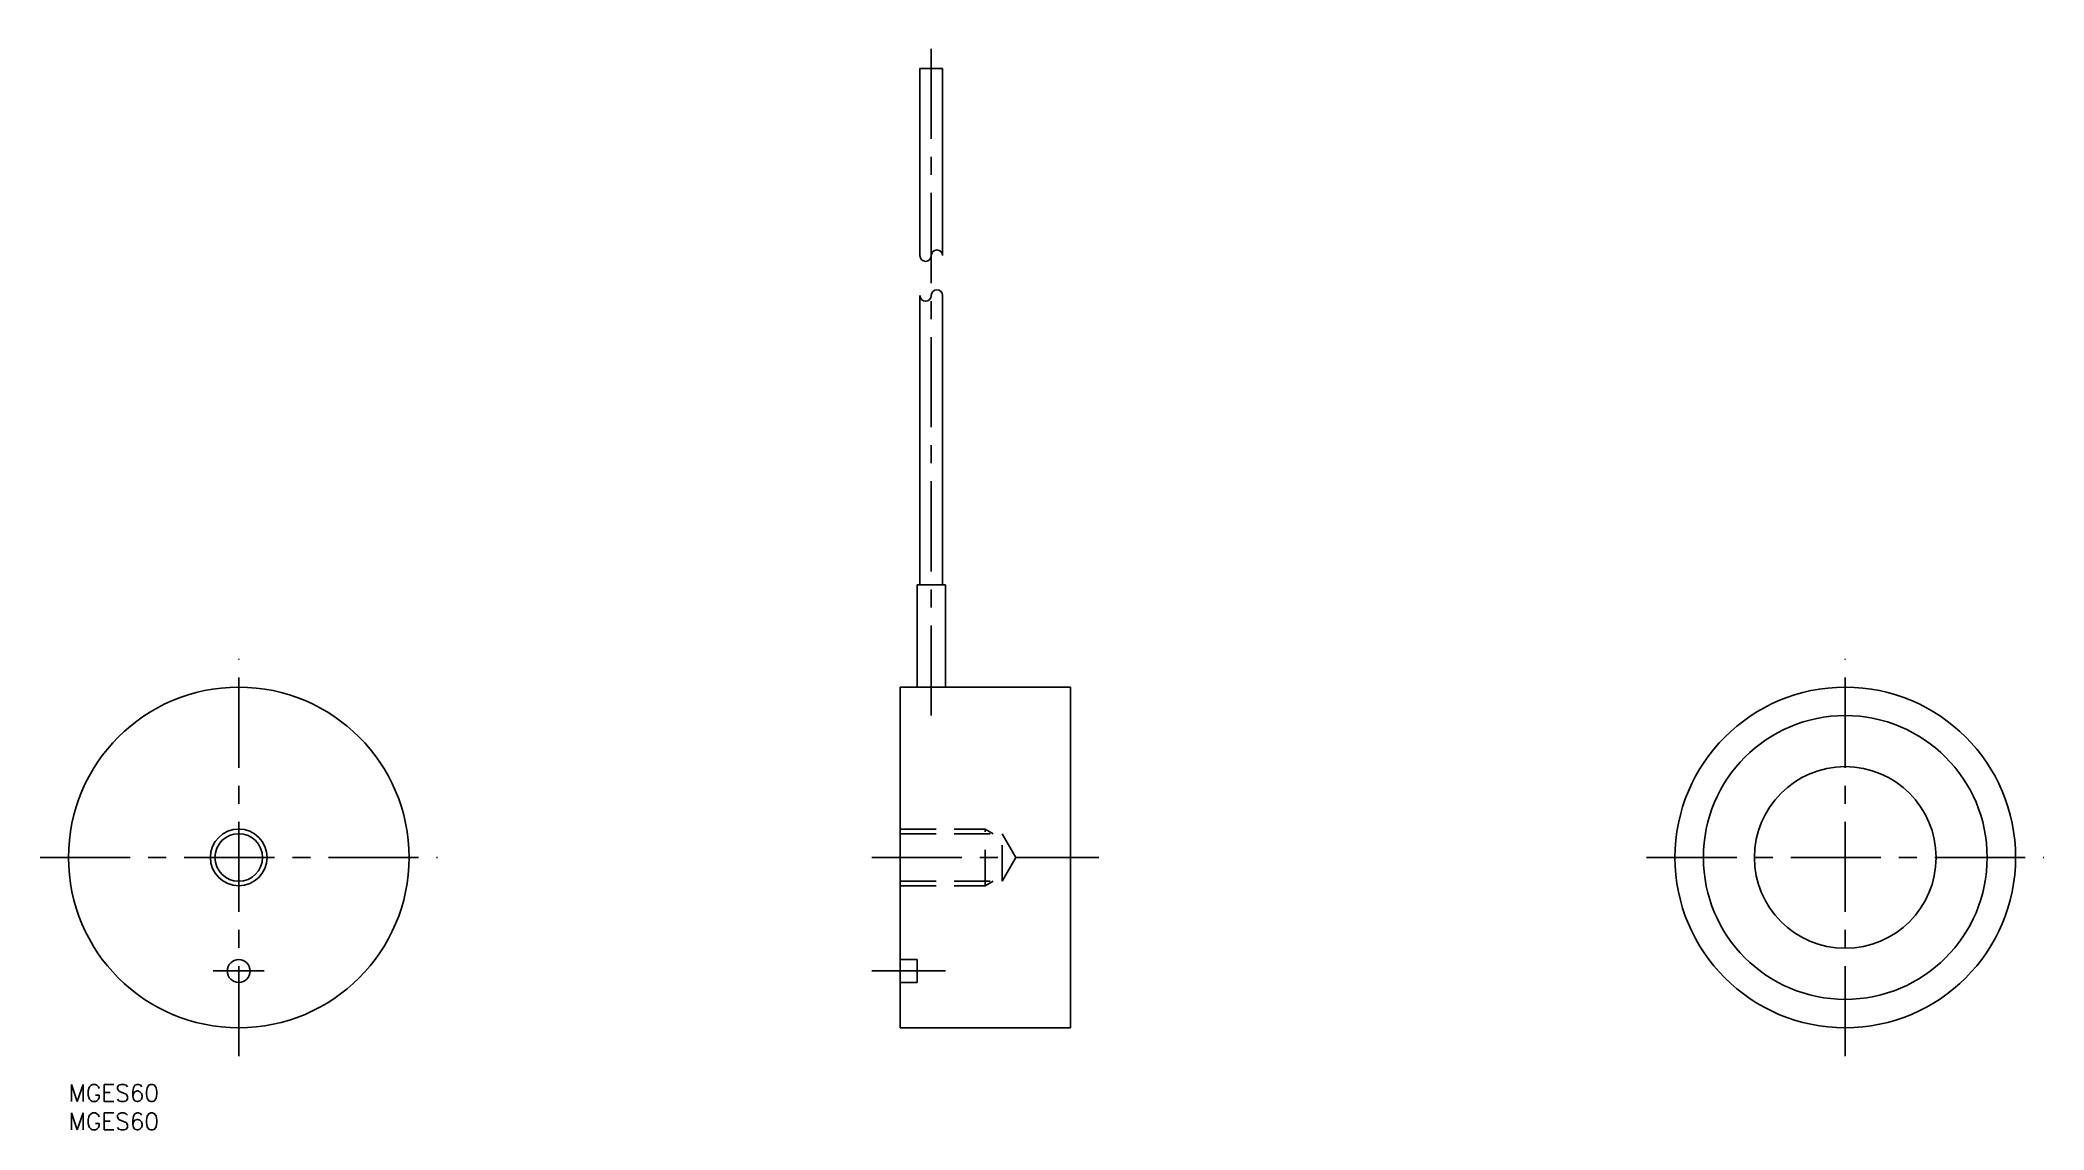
# Model space of a CAD drawing. Extents: x -5 to 348, y -8 to 184.
import ezdxf

# ---------------------------------------------------------------- set-up
doc = ezdxf.new("R2010")
doc.units = 0
doc.header["$LTSCALE"] = 0.5
doc.linetypes.add('CENTER', pattern=[50.8, 31.75, -6.35, 6.35, -6.35])
doc.linetypes.add('DASHED', pattern=[19.05, 12.7, -6.35])
for name, color, linetype in [('MSM_CENTER', 1, 'CENTER'), ('MSM_CONTINUOUS', 7, 'CONTINUOUS'), ('MSM_DASHED', 4, 'DASHED'), ('MSM_NARROW', 5, 'CONTINUOUS'), ('MSM_PART_NUMBER', 7, 'CONTINUOUS')]:
    doc.layers.add(name, color=color, linetype=linetype)
doc.styles.get("Standard").update_dxf_attribs({"font": 'txt.shx', "height": 3, "bigfont": 'bigfont.shx'})

# ---------------------------------------------------------------- blocks, each defined once
blk = doc.blocks.new('*U2')
at = {"layer": 'MSM_PART_NUMBER'}
blk.add_text('MGES60', height=3, dxfattribs=at).set_placement((0, -3))
blk = doc.blocks.new('*U3')
at = {"layer": 'MSM_PART_NUMBER'}
blk.add_text('MGES60', height=3, dxfattribs=at).set_placement((0, -8))

msp = doc.modelspace()

# ---------------------------------------------------------------- linework, layer by layer
at = {"layer": 'MSM_CENTER'}
for p, q in [((152.01, 65), (152.01, 184)), ((30, 5), (30, 75)), ((313.03, 5), (313.03, 75)), ((-5, 40), (65, 40)), ((141.51, 40), (181.51, 40)), ((278.03, 40), (348.03, 40)), ((34.5, 20), (25.5, 20)), ((141.51, 20), (154.51, 20))]:
    msp.add_line(p, q, dxfattribs=at)
at = {"layer": 'MSM_CONTINUOUS'}
for p, q in [((150.01, 146.02), (150.01, 179)), ((150.01, 179), (154.01, 179)), ((154.01, 146.02), (154.01, 179)), ((150.01, 88), (150.01, 139)), ((154.01, 88), (154.01, 139)), ((149.51, 70), (149.51, 88)), ((149.51, 88), (154.51, 88)), ((154.51, 70), (154.51, 88)), ((146.51, 70), (176.51, 70)), ((146.51, 10), (146.51, 70)), ((176.51, 10), (176.51, 70)), ((146.51, 10), (176.51, 10))]:
    msp.add_line(p, q, dxfattribs=at)
for centre, radius in [((30, 40), 30), ((313.03, 40), 30), ((313.03, 40), 25), ((313.03, 40), 16), ((30, 40), 4.19), ((30, 20), 2)]:
    msp.add_circle(centre, radius, dxfattribs=at)
for centre, start, end in [((151.01, 146.02), 180, 360), ((153.01, 146.02), 360, 180), ((151.01, 139), 180, 360), ((153.01, 139), 360, 180)]:
    msp.add_arc(centre, 1, start, end, dxfattribs=at)
at = {"layer": 'MSM_DASHED'}
for p, q in [((146.51, 45), (161.51, 45)), ((146.51, 44.19), (164.51, 44.19)), ((161.51, 35), (161.51, 45)), ((161.51, 45), (162.92, 44.19)), ((164.51, 35.81), (164.51, 44.19)), ((164.51, 44.19), (166.93, 40)), ((164.51, 35.81), (166.93, 40)), ((146.51, 35.81), (164.51, 35.81)), ((161.51, 35), (162.92, 35.81)), ((146.51, 35), (161.51, 35)), ((146.51, 22), (149.51, 22)), ((149.51, 18), (149.51, 22)), ((146.51, 18), (149.51, 18))]:
    msp.add_line(p, q, dxfattribs=at)
at = {"layer": 'MSM_NARROW'}
msp.add_circle((30, 40), 5, dxfattribs=at)

# ---------------------------------------------------------------- block references
at = {"layer": 'MSM_CONTINUOUS'}
for name in ['*U2', '*U3']:
    msp.add_blockref(name, (0, 0), dxfattribs=at)

doc.saveas('drawing.dxf')
